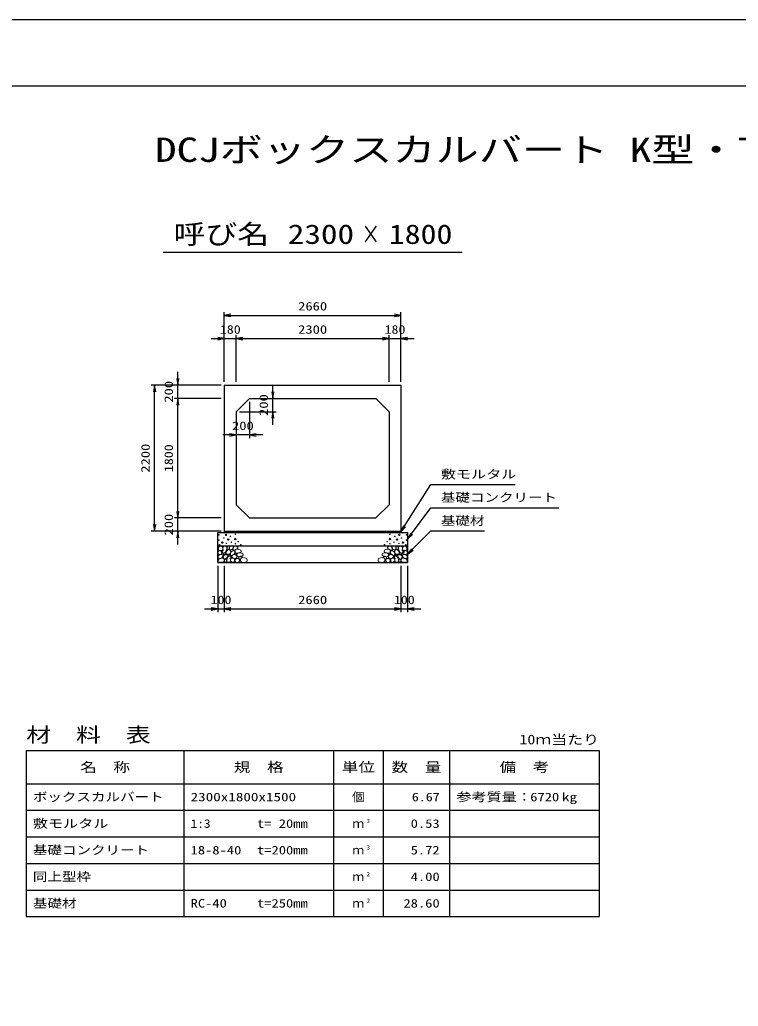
# Model space of a CAD drawing. Units: millimetres at full size. Extents: x 0 to 42050, y 0 to 29700.
# Drawn here: x 14115 to 24933, y 14850 to 29700 of the extents above; entities that cross this region are included whole.
import ezdxf
from ezdxf.enums import TextEntityAlignment as Align

# ---------------------------------------------------------------- set-up
doc = ezdxf.new("R2010")
doc.units = ezdxf.units.MM
for name, color, linetype, lineweight in [('D-DCR-HCHn', 4, 'Continuous', 9), ('D-MTR-FRAM', 7, 'Continuous', 25), ('D-MTR-LINE', 7, 'Continuous', 25), ('D-STR-DIM', 7, 'Continuous', 25), ('D-STR-STRn', 1, 'Continuous', 25), ('D-STR-TXT', 7, 'Continuous', 25), ('D-TTL', 2, 'Continuous', 25), ('D-TTL-TXT', 7, 'Continuous', 25)]:
    doc.layers.add(name, color=color, linetype=linetype, lineweight=lineweight)
doc.layers.add('D-MTR', color=7, linetype='Continuous')
doc.layers.add('D-MTR-TXT', color=7, linetype='Continuous')
doc.styles.add('ＭＳ ゴシック', font='')
doc.styles.get('ＭＳ ゴシック').set_extended_font_data('MS Gothic')

# ---------------------------------------------------------------- blocks, each defined once
blk = doc.blocks.new('open_arrow')
at = {"color": 0, "linetype": 'Continuous', "lineweight": -2}
blk.add_lwpolyline([(7.5, 1.25), (0, 0), (7.5, -1.25)], dxfattribs=at)

msp = doc.modelspace()

# ---------------------------------------------------------------- linework, layer by layer
at = {"layer": 'D-DCR-HCHn'}
for points in [[(17104.101, 21697.26), (17095.433, 21671.256), (17106.99, 21653.92), (17135.883, 21651.03), (17155.61, 21659.499), (17147.441, 21679.924), (17153.219, 21691.481), (17141.662, 21703.038), (17124.326, 21708.817)], [(17158.998, 21769.493), (17132.994, 21775.271), (17109.879, 21763.714), (17106.99, 21737.71), (17112.769, 21717.485), (17141.662, 21708.817), (17161.887, 21708.817), (17170.555, 21723.263), (17170.555, 21755.046)], [(17182.112, 21772.382), (17173.444, 21746.378), (17176.334, 21717.485), (17156.109, 21685.702), (17182.112, 21671.256), (17211.006, 21685.702), (17228.342, 21708.817), (17234.12, 21746.378), (17228.342, 21766.603), (17211.006, 21775.271)], [(17231.231, 21703.038), (17216.784, 21668.366), (17228.342, 21653.92), (17263.013, 21653.92), (17277.46, 21659.698), (17291.907, 21679.924), (17291.907, 21697.26), (17277.46, 21720.374), (17260.124, 21723.263)], [(17237.01, 21766.603), (17237.01, 21731.931), (17251.456, 21723.263), (17265.903, 21731.931), (17268.792, 21752.157), (17265.903, 21769.493), (17245.678, 21775.271)], [(17285.601, 21718.845), (17273.999, 21726.941), (17272.006, 21754.16), (17281.557, 21775.616), (17305.582, 21778.128), (17325.263, 21772.156), (17326.848, 21760.53), (17324.014, 21736.921), (17308.752, 21727.586)], [(17301.681, 21694.73), (17313.297, 21700.817), (17324.296, 21706.161), (17330.86, 21719.065), (17325.554, 21727.961), (17315.968, 21730.014), (17300.137, 21721.115), (17288.42, 21712.605), (17289.515, 21704.944), (17293.895, 21697.527)], [(17303.109, 21633.224), (17290.35, 21637.579), (17289.086, 21665.688), (17299.964, 21690.928), (17330.015, 21705.156), (17352.452, 21699.405), (17353.795, 21668.924), (17343.477, 21656.886), (17315.401, 21641.311)], [(17351.239, 21711.998), (17361.02, 21723.092), (17378.359, 21729.342), (17392.287, 21738.717), (17396.55, 21753.49), (17390.013, 21767.695), (17376.369, 21776.218), (17360.845, 21777.886), (17345.522, 21775.424), (17335.719, 21766.98), (17328.918, 21749.457), (17327.379, 21732.722), (17331.1, 21722.871), (17333.729, 21713.23), (17342.948, 21709.842)], [(17372.727, 21672.135), (17362.952, 21675.066), (17358.675, 21680.928), (17355.905, 21696.938), (17359.816, 21718.619), (17385.776, 21728.926), (17415.648, 21728.926), (17443.03, 21713.998), (17447.653, 21698.004), (17443.385, 21686.63), (17430.583, 21681.299), (17409.247, 21677.745), (17382.931, 21672.013)], [(19677.273, 21672.135), (19687.048, 21675.066), (19691.325, 21680.928), (19694.095, 21696.938), (19690.184, 21718.619), (19664.224, 21728.926), (19634.352, 21728.926), (19606.97, 21713.998), (19602.347, 21698.004), (19606.615, 21686.63), (19619.417, 21681.299), (19640.753, 21677.745), (19667.069, 21672.013)], [(19698.761, 21711.998), (19688.98, 21723.092), (19671.641, 21729.342), (19657.713, 21738.717), (19653.45, 21753.49), (19659.987, 21767.695), (19673.631, 21776.218), (19689.155, 21777.886), (19704.478, 21775.424), (19714.281, 21766.98), (19721.082, 21749.457), (19722.621, 21732.722), (19718.9, 21722.871), (19716.271, 21713.23), (19707.052, 21709.842)], [(19746.891, 21633.224), (19759.65, 21637.579), (19760.914, 21665.688), (19750.036, 21690.928), (19719.985, 21705.156), (19697.548, 21699.405), (19696.205, 21668.924), (19706.523, 21656.886), (19734.599, 21641.311)], [(19748.319, 21694.73), (19736.703, 21700.817), (19725.704, 21706.161), (19719.14, 21719.065), (19724.446, 21727.961), (19734.032, 21730.014), (19749.863, 21721.115), (19761.58, 21712.605), (19760.485, 21704.944), (19756.105, 21697.527)], [(19764.399, 21718.845), (19776.001, 21726.941), (19777.994, 21754.16), (19768.443, 21775.616), (19744.418, 21778.128), (19724.737, 21772.156), (19723.152, 21760.53), (19725.986, 21736.921), (19741.248, 21727.586)], [(19818.769, 21703.038), (19833.216, 21668.366), (19821.658, 21653.92), (19786.987, 21653.92), (19772.54, 21659.698), (19758.093, 21679.924), (19758.093, 21697.26), (19772.54, 21720.374), (19789.876, 21723.263)], [(19812.99, 21766.603), (19812.99, 21731.931), (19798.544, 21723.263), (19784.097, 21731.931), (19781.208, 21752.157), (19784.097, 21769.493), (19804.322, 21775.271)], [(19867.888, 21772.382), (19876.556, 21746.378), (19873.666, 21717.485), (19893.891, 21685.702), (19867.888, 21671.256), (19838.994, 21685.702), (19821.658, 21708.817), (19815.88, 21746.378), (19821.658, 21766.603), (19838.994, 21775.271)], [(19891.002, 21769.493), (19917.006, 21775.271), (19940.121, 21763.714), (19943.01, 21737.71), (19937.231, 21717.485), (19908.338, 21708.817), (19888.113, 21708.817), (19879.445, 21723.263), (19879.445, 21755.046)], [(19945.899, 21697.26), (19954.567, 21671.256), (19943.01, 21653.92), (19914.117, 21651.03), (19894.39, 21659.499), (19902.559, 21679.924), (19896.781, 21691.481), (19908.338, 21703.038), (19925.674, 21708.817)], [(17158.944, 21601.261), (17180.346, 21633.365), (17177.671, 21641.39), (17148.243, 21649.416), (17121.49, 21646.741), (17102.763, 21630.689), (17100.087, 21611.962), (17102.763, 21593.235), (17124.165, 21587.884)], [(17169.645, 21534.378), (17188.372, 21542.404), (17193.723, 21569.157), (17183.021, 21587.884), (17164.294, 21593.235), (17140.217, 21590.56), (17113.464, 21579.859), (17100.087, 21563.807), (17100.087, 21545.08), (17108.113, 21534.378), (17140.217, 21537.054)], [(17187.891, 21671.256), (17173.444, 21659.698), (17179.223, 21651.03), (17199.448, 21651.03), (17208.116, 21653.92), (17213.895, 21665.477), (17205.227, 21674.145)], [(17233.852, 21601.261), (17247.229, 21633.365), (17236.527, 21646.741), (17204.424, 21646.741), (17191.047, 21641.39), (17177.671, 21622.663), (17177.671, 21606.612), (17191.047, 21585.209), (17207.099, 21582.534)], [(17228.502, 21542.404), (17228.502, 21574.508), (17215.125, 21582.534), (17201.749, 21574.508), (17199.073, 21555.781), (17201.749, 21539.729), (17220.476, 21534.378)], [(17279.332, 21537.054), (17287.358, 21561.131), (17284.683, 21587.884), (17303.41, 21617.313), (17279.332, 21630.689), (17252.579, 21617.313), (17236.527, 21595.91), (17231.177, 21561.131), (17236.527, 21542.404), (17252.579, 21534.378)], [(17273.982, 21630.689), (17287.358, 21641.39), (17282.007, 21649.416), (17263.28, 21649.416), (17255.254, 21646.741), (17249.904, 21636.04), (17257.93, 21628.014)], [(17300.735, 21539.729), (17324.812, 21534.378), (17346.215, 21545.08), (17348.89, 21569.157), (17343.539, 21587.884), (17316.786, 21595.91), (17298.059, 21595.91), (17290.033, 21582.534), (17290.033, 21553.106)], [(17363.981, 21590.925), (17328.607, 21597.521), (17313.56, 21609.658), (17308.808, 21628.655), (17323.492, 21643.022), (17352.102, 21651.082), (17373.749, 21638.154), (17387.74, 21620.74), (17383.78, 21603.062)], [(17382.239, 21653.692), (17382.239, 21664.551), (17375.72, 21669.466), (17364.97, 21670.609), (17356.278, 21667.18), (17353.19, 21656.664), (17360.738, 21648.891), (17370.802, 21644.319), (17380.409, 21648.319)], [(17359.869, 21576.931), (17378.084, 21592.234), (17404.219, 21591.97), (17422.17, 21576.931), (17424.81, 21549.227), (17412.666, 21533.924), (17378.876, 21531.549), (17362.509, 21541.311), (17355.645, 21563.738)], [(17408.634, 21615.297), (17400.545, 21619.592), (17389.424, 21627.928), (17384.874, 21636.518), (17384.874, 21655.212), (17398.523, 21670.37), (17428.349, 21674.159), (17460.449, 21670.117), (17476.12, 21658.585), (17480.164, 21640.462), (17467.761, 21629.388), (17457.436, 21625.361), (17440.312, 21623.128), (17424.987, 21620.305)], [(17429.876, 21577.808), (17417.748, 21583.743), (17411.39, 21590.697), (17412.71, 21607.843), (17422.307, 21616.236), (17442.7, 21621.151), (17459.015, 21621.271), (17464.293, 21609.761), (17452.814, 21599.51), (17442.239, 21590.35), (17438.573, 21581.331)], [(17473.293, 21532.112), (17456.233, 21536.916), (17444.939, 21544.601), (17439.893, 21559.011), (17437.01, 21572.7), (17448.544, 21593.594), (17471.131, 21607.524), (17505.492, 21602), (17532.645, 21591.913), (17539.133, 21561.652), (17533.366, 21539.317), (17506.934, 21532.593)], [(19576.707, 21532.112), (19593.767, 21536.916), (19605.061, 21544.601), (19610.107, 21559.011), (19612.99, 21572.7), (19601.456, 21593.594), (19578.869, 21607.524), (19544.508, 21602), (19517.355, 21591.913), (19510.867, 21561.652), (19516.634, 21539.317), (19543.066, 21532.593)], [(19641.366, 21615.297), (19649.455, 21619.592), (19660.576, 21627.928), (19665.126, 21636.518), (19665.126, 21655.212), (19651.477, 21670.37), (19621.651, 21674.159), (19589.551, 21670.117), (19573.88, 21658.585), (19569.836, 21640.462), (19582.239, 21629.388), (19592.564, 21625.361), (19609.688, 21623.128), (19625.013, 21620.305)], [(19620.124, 21577.808), (19632.252, 21583.743), (19638.61, 21590.697), (19637.29, 21607.843), (19627.693, 21616.236), (19607.3, 21621.151), (19590.985, 21621.271), (19585.707, 21609.761), (19597.186, 21599.51), (19607.761, 21590.35), (19611.427, 21581.331)], [(19690.131, 21576.931), (19671.916, 21592.234), (19645.781, 21591.97), (19627.83, 21576.931), (19625.19, 21549.227), (19637.334, 21533.924), (19671.124, 21531.549), (19687.491, 21541.311), (19694.355, 21563.738)], [(19686.019, 21590.925), (19721.393, 21597.521), (19736.44, 21609.658), (19741.192, 21628.655), (19726.508, 21643.022), (19697.898, 21651.082), (19676.251, 21638.154), (19662.26, 21620.74), (19666.22, 21603.062)], [(19667.761, 21653.692), (19667.761, 21664.551), (19674.28, 21669.466), (19685.03, 21670.609), (19693.722, 21667.18), (19696.81, 21656.664), (19689.262, 21648.891), (19679.198, 21644.319), (19669.591, 21648.319)], [(19749.265, 21539.729), (19725.188, 21534.378), (19703.785, 21545.08), (19701.11, 21569.157), (19706.461, 21587.884), (19733.214, 21595.91), (19751.941, 21595.91), (19759.967, 21582.534), (19759.967, 21553.106)], [(19770.668, 21537.054), (19762.642, 21561.131), (19765.317, 21587.884), (19746.59, 21617.313), (19770.668, 21630.689), (19797.421, 21617.313), (19813.473, 21595.91), (19818.823, 21561.131), (19813.473, 21542.404), (19797.421, 21534.378)], [(19776.018, 21630.689), (19762.642, 21641.39), (19767.993, 21649.416), (19786.72, 21649.416), (19794.746, 21646.741), (19800.096, 21636.04), (19792.07, 21628.014)], [(19816.148, 21601.261), (19802.771, 21633.365), (19813.473, 21646.741), (19845.576, 21646.741), (19858.953, 21641.39), (19872.329, 21622.663), (19872.329, 21606.612), (19858.953, 21585.209), (19842.901, 21582.534)], [(19821.498, 21542.404), (19821.498, 21574.508), (19834.875, 21582.534), (19848.251, 21574.508), (19850.927, 21555.781), (19848.251, 21539.729), (19829.524, 21534.378)], [(19862.109, 21671.256), (19876.556, 21659.698), (19870.777, 21651.03), (19850.552, 21651.03), (19841.884, 21653.92), (19836.105, 21665.477), (19844.773, 21674.145)], [(19880.355, 21534.378), (19861.628, 21542.404), (19856.277, 21569.157), (19866.979, 21587.884), (19885.706, 21593.235), (19909.783, 21590.56), (19936.536, 21579.859), (19949.913, 21563.807), (19949.913, 21545.08), (19941.887, 21534.378), (19909.783, 21537.054)], [(19891.056, 21601.261), (19869.654, 21633.365), (19872.329, 21641.39), (19901.757, 21649.416), (19928.51, 21646.741), (19947.237, 21630.689), (19949.913, 21611.962), (19947.237, 21593.235), (19925.835, 21587.884)]]:
    msp.add_lwpolyline(points, close=True, dxfattribs=at)
for centre, radius in [((17111.091, 21946.145), 4.5), ((17112.803, 21865.879), 4.5), ((17164.855, 21830.444), 11.25), ((17188.437, 21898.641), 4.5), ((17220.004, 21946.145), 11.25), ((17254.996, 21874.955), 11.25), ((17286.563, 21922.459), 4.5), ((17300.06, 21835.807), 4.5), ((17360.741, 21883.204), 11.25), ((17362.197, 21955.221), 4.5), ((17403.942, 21843.293), 4.5), ((19646.058, 21843.293), 4.5), ((19689.259, 21883.204), 11.25), ((19687.803, 21955.221), 4.5), ((19749.94, 21835.807), 4.5), ((19763.437, 21922.459), 4.5), ((19795.004, 21874.955), 11.25), ((19829.996, 21946.145), 11.25), ((19861.563, 21898.641), 4.5), ((19885.145, 21830.444), 11.25), ((19937.197, 21865.879), 4.5), ((19938.909, 21946.145), 4.5), ((17121.905, 21797.286), 4.5), ((17226.552, 21818.646), 4.5), ((17361.763, 21811.675), 4.5), ((17443.193, 21797.037), 4.5), ((19606.807, 21797.037), 4.5), ((19688.237, 21811.675), 4.5), ((19823.448, 21818.646), 4.5), ((19928.095, 21797.286), 4.5)]:
    msp.add_circle(centre, radius, dxfattribs=at)
at = {"layer": 'D-MTR-FRAM'}
for p, q in [((14212.5, 18700), (22837.5, 18700)), ((14212.5, 18700), (14212.5, 16200)), ((22837.5, 18700), (22837.5, 16200)), ((14212.5, 16200), (22837.5, 16200))]:
    msp.add_line(p, q, dxfattribs=at)
at = {"layer": 'D-MTR-LINE'}
for p, q in [((16587.5, 18700), (16587.5, 16200)), ((18837.5, 18700), (18837.5, 16200)), ((19587.5, 18700), (19587.5, 16200)), ((20587.5, 18700), (20587.5, 16200)), ((14212.5, 18200), (22837.5, 18200)), ((14212.5, 17800), (22837.5, 17800)), ((14212.5, 17400), (22837.5, 17400)), ((14212.5, 17000), (22837.5, 17000)), ((14212.5, 16600), (22837.5, 16600))]:
    msp.add_line(p, q, dxfattribs=at)
at = {"layer": 'D-STR-DIM'}
for p, q in [((17195, 24250), (17195, 25300)), ((17195, 25250), (19855, 25250)), ((19855, 24250), (19855, 25300)), ((17195, 24250), (17195, 24950)), ((17375, 24250), (17375, 24950)), ((17375, 24250), (17375, 24950)), ((19675, 24250), (19675, 24950)), ((19675, 24250), (19675, 24950)), ((19855, 24250), (19855, 24950)), ((16995, 24900), (17575, 24900)), ((17375, 24900), (19675, 24900)), ((19475, 24900), (20055, 24900)), ((16495, 23800), (16495, 24400)), ((17145, 24200), (16095, 24200)), ((16145, 22000), (16145, 24200)), ((17145, 24200), (16445, 24200)), ((17925, 23600), (17925, 24200)), ((17145, 24000), (16445, 24000)), ((17145, 24000), (16445, 24000)), ((16495, 22200), (16495, 24000)), ((17575, 23950), (17575, 23400)), ((17625, 24000), (17975, 24000)), ((17425, 23800), (17975, 23800)), ((17375, 23750), (17375, 23400)), ((17775, 23450), (17175, 23450)), ((16495, 21800), (16495, 22400)), ((17145, 22200), (16445, 22200)), ((17145, 22200), (16445, 22200)), ((17145, 22000), (16095, 22000)), ((17145, 22000), (16445, 22000)), ((17095, 21480), (17095, 20780)), ((17195, 21480), (17195, 20780)), ((17195, 21480), (17195, 20780)), ((19855, 21480), (19855, 20780)), ((19855, 21480), (19855, 20780)), ((19955, 21480), (19955, 20780)), ((16895, 20830), (17395, 20830)), ((17195, 20830), (19855, 20830)), ((19655, 20830), (20155, 20830))]:
    msp.add_line(p, q, dxfattribs=at)
at = {"layer": 'D-STR-STRn'}
for p, q in [((17195, 24200), (19855, 24200)), ((17195, 24200), (17195, 22000)), ((19855, 24200), (19855, 22000)), ((17575, 24000), (17375, 23800)), ((17575, 24000), (19475, 24000)), ((19675, 23800), (19475, 24000)), ((17375, 23800), (17375, 22400)), ((19675, 23800), (19675, 22400)), ((17375, 22400), (17575, 22200)), ((19475, 22200), (19675, 22400)), ((17575, 22200), (19475, 22200)), ((17095, 21530), (17095, 21980)), ((17095, 21980), (19955, 21980)), ((17195, 22000), (17195, 21980)), ((17195, 22000), (19855, 22000)), ((19855, 22000), (19855, 21980)), ((19955, 21980), (19955, 21530)), ((17095, 21780), (19955, 21780)), ((17095, 21530), (19955, 21530))]:
    msp.add_line(p, q, dxfattribs=at)
at = {"layer": 'D-STR-TXT'}
for points in [[(19855, 21990), (20305, 22705), (20405, 22705), (21571.624, 22705)], [(19955, 21880), (20305, 22355), (20405, 22355), (22230.761, 22355)], [(19955, 21655), (20305, 22005), (20405, 22005), (21112.36, 22005)]]:
    msp.add_lwpolyline(points, dxfattribs=at)
at = {"layer": 'D-TTL'}
for points in [[(0, 0), (42050, 0), (42050, 29700), (0, 29700)], [(1000, 1000), (41050, 1000), (41050, 28700), (1000, 28700)]]:
    msp.add_lwpolyline(points, close=True, dxfattribs=at)
at = {"layer": 'D-TTL-TXT'}
msp.add_line((16275, 26200), (20775, 26200), dxfattribs=at)

# ---------------------------------------------------------------- block references
at = {"layer": 'D-STR-DIM', "xscale": 13.3, "yscale": 13.3}
for p in [(17195, 25250), (17375, 24900), (17375, 24900), (19855, 24900), (17575, 23450), (17195, 20830), (17195, 20830), (19955, 20830)]:
    msp.add_blockref('open_arrow', p, dxfattribs=at)
for p, rotation in [((19855, 25250), 180), ((17195, 24900), 180), ((19675, 24900), 180), ((19675, 24900), 180), ((16495, 24200), 90), ((16145, 24200), 270), ((17925, 24000), 90), ((16495, 24000), 270), ((16495, 24000), 270), ((17925, 23800), 270), ((17375, 23450), 180), ((16495, 22200), 90), ((16495, 22200), 90), ((16145, 22000), 90), ((16495, 22000), 270), ((17095, 20830), 180), ((19855, 20830), 180), ((19855, 20830), 180)]:
    msp.add_blockref('open_arrow', p, dxfattribs=dict(at, rotation=rotation))
at = {"layer": 'D-STR-TXT', "xscale": 13.3, "yscale": 13.3}
for p, rotation in [((19855, 21990), 57.8), ((19955, 21880), 53.6), ((19955, 21655), 45)]:
    msp.add_blockref('open_arrow', p, dxfattribs=dict(at, rotation=rotation))

# ---------------------------------------------------------------- texts
at = {"layer": 'D-MTR', "style": 'ＭＳ ゴシック', "width": 1.25}
msp.add_text('材\u3000料\u3000表', height=219.9, dxfattribs=at).set_placement((14212.5, 18760), align=Align.BOTTOM_LEFT)
at = {"layer": 'D-MTR', "style": 'ＭＳ ゴシック', "width": 1.2}
msp.add_text('10ｍ当たり', height=146.6, dxfattribs=at).set_placement((22837.5, 18748.333), align=Align.BOTTOM_RIGHT)
at = {"layer": 'D-MTR-TXT', "style": 'ＭＳ ゴシック'}
for s, height, width, p in [('名\u3000称', 146.6, 1.25, (15400, 18450)), ('規\u3000格', 146.6, 1.25, (17712.5, 18450)), ('単位', 146.6, 1.25, (19212.5, 18450)), ('数\u3000量', 146.6, 1.25, (20087.5, 18450)), ('備\u3000考', 146.6, 1.25, (21712.5, 18450)), ('個', 128.3, 1.1, (19212.5, 18000))]:
    msp.add_text(s, height=height, dxfattribs=dict(at, width=width)).set_placement(p, align=Align.MIDDLE_CENTER)
for s, width, p in [('ボックスカルバート', 1.25, (14312.5, 18000)), ('2300x1800x1500', 1.3, (16687.5, 18000)), ('参考質量：    kg', 1.3, (20687.5, 18000)), ('敷モルタル', 1.3, (14312.5, 17600)), ('1:3', 1.15, (16687.5, 17600)), ('t= 20mm', 1.25, (17687.5, 17600)), ('基礎コンクリート', 1.25, (14312.5, 17200)), ('18-8-40', 1.25, (16687.5, 17200)), ('t=200mm', 1.25, (17687.5, 17200)), ('同上型枠', 1.25, (14312.5, 16800)), ('基礎材', 1.25, (14312.5, 16400)), ('RC-40', 1.25, (16687.5, 16400)), ('t=250mm', 1.25, (17687.5, 16400))]:
    msp.add_text(s, height=128.3, dxfattribs=dict(at, width=width)).set_placement(p, align=Align.MIDDLE_LEFT)
for s, width, p in [('6.67', 1.2, (20437.5, 18000)), ('6720', 1.25, (22237.5, 18000)), ('0.53', 1.25, (20437.5, 17600)), ('5.72', 1.25, (20437.5, 17200)), ('4.00', 1.25, (20437.5, 16800)), ('28.60', 1.25, (20437.5, 16400))]:
    msp.add_text(s, height=128.3, dxfattribs=dict(at, width=width)).set_placement(p, align=Align.MIDDLE_RIGHT)
for p in [(19212.5, 17600), (19212.5, 17200), (19212.5, 16800), (19212.5, 16400)]:
    msp.add_text('ｍ', height=128.3, dxfattribs=at).set_placement(p, align=Align.MIDDLE_CENTER)
at = {"layer": 'D-MTR-TXT', "style": 'ＭＳ ゴシック', "width": 1.15}
for s, p in [('3', (19337.5, 17588.333)), ('3', (19337.5, 17188.333)), ('2', (19337.5, 16788.333)), ('2', (19337.5, 16388.333))]:
    msp.add_text(s, height=64.15, dxfattribs=at).set_placement(p, align=Align.BOTTOM_LEFT)
at = {"layer": 'D-STR-DIM', "style": 'ＭＳ ゴシック'}
for s, width, p in [('2660', 1.25, (18525, 25387.5)), ('180', 1.2, (17285, 25037.5)), ('2300', 1.25, (18525, 25037.5)), ('180', 1.2, (19765, 25037.5)), ('200', 1.25, (17475, 23587.5)), ('100', 1.2, (17145, 20967.5)), ('2660', 1.25, (18525, 20967.5)), ('100', 1.2, (19905, 20967.5))]:
    msp.add_text(s, height=128.3, dxfattribs=dict(at, width=width)).set_placement(p, align=Align.MIDDLE_CENTER)
for s, width, p in [('200', 1.25, (16357.5, 24100)), ('200', 1.25, (17787.5, 23900)), ('2200', 1.25, (16007.5, 23100)), ('1800', 1.2, (16357.5, 23100)), ('200', 1.25, (16357.5, 22100))]:
    msp.add_text(s, height=128.3, rotation=90, dxfattribs=dict(at, width=width)).set_placement(p, align=Align.MIDDLE_CENTER)
at = {"layer": 'D-STR-TXT', "style": 'ＭＳ ゴシック'}
for s, width, p in [('敷モルタル', 1.3, (20455, 22755)), ('基礎コンクリート', 1.25, (20455, 22405)), ('基礎材', 1.25, (20455, 22055))]:
    msp.add_text(s, height=128.3, dxfattribs=dict(at, width=width)).set_placement(p, align=Align.BOTTOM_LEFT)
at = {"layer": 'D-TTL-TXT', "style": 'ＭＳ ゴシック'}
for s, height, width, p in [('DCJボックスカルバート K型・T型', 366.6, 1.3, (21025, 27450)), ('呼び名', 293.3, 1.2, (17150, 26237.5)), ('2300', 293.3, 1.25, (18650, 26237.5)), ('×', 293.3, 0.7, (19400, 26237.5)), ('1800', 293.3, 1.2, (20150, 26237.5))]:
    msp.add_text(s, height=height, dxfattribs=dict(at, width=width)).set_placement(p, align=Align.BOTTOM_CENTER)

doc.saveas('drawing.dxf')
